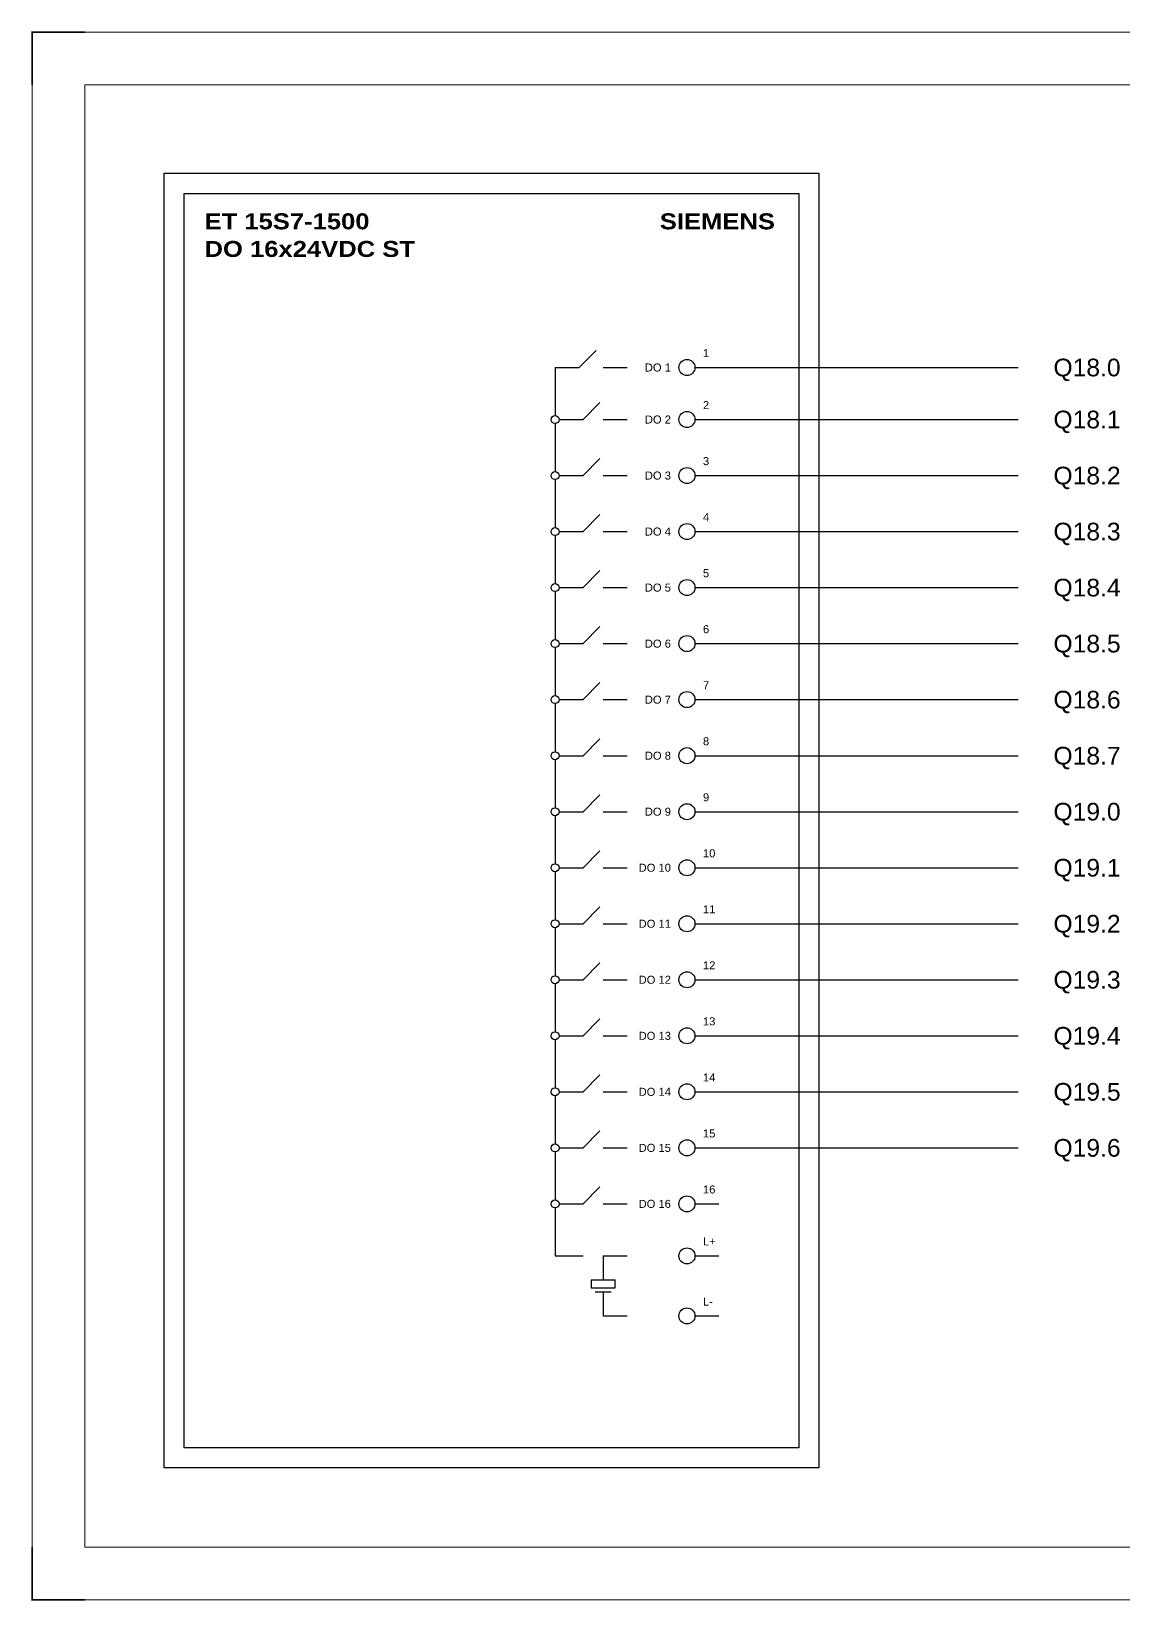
# Model space of a CAD drawing. Header units: centimetres. Extents: x 17259 to 54652, y 10858 to 53453.
# Drawn here: x 17259 to 20352, y 10858 to 15302 of the extents above; entities that cross this region are included whole.
import ezdxf
from ezdxf.enums import TextEntityAlignment as Align

# ---------------------------------------------------------------- set-up
doc = ezdxf.new("R2010")
doc.units = ezdxf.units.CM
doc.header["$MEASUREMENT"] = 0
doc.layers.add('Etiket-Line-L', color=7, linetype='Continuous')
doc.layers.add('EtIket-Line-S', color=2, linetype='Continuous')
doc.styles.add('Bold', font='ariblk.ttf', dxfattribs={"height": 25.4})
doc.styles.get("Standard").update_dxf_attribs({"font": 'arial.ttf'})

# ---------------------------------------------------------------- blocks, each defined once
blk = doc.blocks.new('x5 Out Line')
at = {"const_width": 0.3}
for points in [[(9.65, 286.71), (0, 286.71), (0, 277.06)], [(0, 9.65), (0, 0), (9.65, 0)]]:
    blk.add_lwpolyline(points, dxfattribs=at)
at = {"lineweight": 15}
blk.add_lwpolyline([(395.8, 9.65), (395.8, 277.06), (9.65, 277.06), (9.65, 9.65)], close=True, dxfattribs=at)
at = {"layer": 'EtIket-Line-S', "lineweight": 9, "ltscale": 0.5}
blk.add_lwpolyline([(0, 0), (405.45, 0), (405.45, 286.71), (0, 286.71)], close=True, dxfattribs=at)

msp = doc.modelspace()

# ---------------------------------------------------------------- linework, layer by layer
at = {"ltscale": 50}
for p, q in [((18809.8, 14350.3), (18857.9, 14398.4)), ((18741.8, 14350.3), (18809.8, 14350.3)), ((18741.8, 14350.3), (18741.8, 14214.3)), ((18877.8, 14350.3), (18945.8, 14350.3)), ((18821.1, 14203), (18869.2, 14251.1)), ((18741.8, 14191.6), (18741.8, 14055.7)), ((18753.1, 14203), (18821.1, 14203)), ((18877.8, 14203), (18945.8, 14203)), ((18821.1, 14044.3), (18869.2, 14092.4)), ((18753.1, 14044.3), (18821.1, 14044.3)), ((18877.8, 14044.3), (18945.8, 14044.3)), ((18741.8, 14033), (18741.8, 13897)), ((18821.1, 13885.7), (18869.2, 13933.7)), ((18741.8, 13874.3), (18741.8, 13738.3)), ((18753.1, 13885.7), (18821.1, 13885.7)), ((18877.8, 13885.7), (18945.8, 13885.7)), ((18821.1, 13727), (18869.2, 13775.1)), ((18741.8, 13715.7), (18741.8, 13579.7)), ((18753.1, 13727), (18821.1, 13727)), ((18877.8, 13727), (18945.8, 13727)), ((18821.1, 13568.3), (18869.2, 13616.4)), ((18741.8, 13557), (18741.8, 13421)), ((18753.1, 13568.3), (18821.1, 13568.3)), ((18877.8, 13568.3), (18945.8, 13568.3)), ((18821.1, 13409.7), (18869.2, 13457.8)), ((18741.8, 13398.4), (18741.8, 13262.4)), ((18753.1, 13409.7), (18821.1, 13409.7)), ((18877.8, 13409.7), (18945.8, 13409.7)), ((18821.1, 13251), (18869.2, 13299.1)), ((18753.1, 13251), (18821.1, 13251)), ((18877.8, 13251), (18945.8, 13251)), ((18741.8, 13239.7), (18741.8, 13103.7)), ((18821.1, 13092.4), (18869.2, 13140.5)), ((18741.8, 13081), (18741.8, 12945)), ((18753.1, 13092.4), (18821.1, 13092.4)), ((18877.8, 13092.4), (18945.8, 13092.4)), ((18821.1, 12933.7), (18869.2, 12981.8)), ((18753.1, 12933.7), (18821.1, 12933.7)), ((18877.8, 12933.7), (18945.8, 12933.7)), ((18741.8, 12922.4), (18741.8, 12786.4)), ((18821.1, 12775.1), (18869.2, 12823.1)), ((18741.8, 12763.7), (18741.8, 12627.7)), ((18753.1, 12775.1), (18821.1, 12775.1)), ((18877.8, 12775.1), (18945.8, 12775.1)), ((18821.1, 12616.4), (18869.2, 12664.5)), ((18741.8, 12605.1), (18741.8, 12469.1)), ((18753.1, 12616.4), (18821.1, 12616.4)), ((18877.8, 12616.4), (18945.8, 12616.4)), ((18821.1, 12457.7), (18869.2, 12505.8)), ((18741.8, 12446.4), (18741.8, 12310.4)), ((18753.1, 12457.7), (18821.1, 12457.7)), ((18877.8, 12457.7), (18945.8, 12457.7)), ((18821.1, 12299.1), (18869.2, 12347.2)), ((18741.8, 12287.8), (18741.8, 12151.8)), ((18753.1, 12299.1), (18821.1, 12299.1)), ((18877.8, 12299.1), (18945.8, 12299.1)), ((18821.1, 12140.4), (18869.2, 12188.5)), ((18753.1, 12140.4), (18821.1, 12140.4)), ((18877.8, 12140.4), (18945.8, 12140.4)), ((18741.8, 12129.1), (18741.8, 11993.1)), ((18821.1, 11981.8), (18869.2, 12029.8)), ((18741.8, 11970.4), (18741.8, 11834.4)), ((18753.1, 11981.8), (18821.1, 11981.8)), ((18877.8, 11981.8), (18945.8, 11981.8)), ((18741.8, 11834.4), (18821.1, 11834.4)), ((18877.8, 11834.4), (18945.8, 11834.4)), ((18877.8, 11834.4), (18877.8, 11766.4)), ((18843.8, 11766.4), (18911.8, 11766.4)), ((18843.8, 11766.4), (18843.8, 11744)), ((18843.8, 11744), (18911.8, 11744)), ((18855.1, 11732.4), (18900.4, 11732.4)), ((18877.8, 11732.4), (18877.8, 11664.5)), ((18911.8, 11744), (18911.8, 11766.4)), ((18877.8, 11664.5), (18945.8, 11664.5))]:
    msp.add_line(p, q, dxfattribs=at)
at = {"color": 6, "ltscale": 50}
for p, q in [((19138.1, 14350.3), (19206.1, 14350.3)), ((19138.1, 14203), (19206.1, 14203)), ((19138.1, 14044.3), (19206.1, 14044.3)), ((19138.1, 13885.7), (19206.1, 13885.7)), ((19138.1, 13727), (19206.1, 13727)), ((19138.1, 13568.3), (19206.1, 13568.3)), ((19138.1, 13409.7), (19206.1, 13409.7)), ((19138.1, 13251), (19206.1, 13251)), ((19138.1, 13092.4), (19206.1, 13092.4)), ((19138.1, 12933.7), (19206.1, 12933.7)), ((19138.1, 12775.1), (19206.1, 12775.1)), ((19138.1, 12616.4), (19206.1, 12616.4)), ((19138.1, 12457.7), (19206.1, 12457.7)), ((19138.1, 12299.1), (19206.1, 12299.1)), ((19138.1, 12140.4), (19206.1, 12140.4)), ((19138.1, 11981.8), (19206.1, 11981.8)), ((19138.1, 11834.4), (19206.1, 11834.4)), ((19138.1, 11664.5), (19206.1, 11664.5))]:
    msp.add_line(p, q, dxfattribs=at)
at = {"color": 146, "ltscale": 50, "true_color": 0x105689}
for p, q in [((19206.1, 14350.3), (20053.6, 14350.3)), ((19206.1, 14203), (20053.6, 14203)), ((19206.1, 14044.3), (20053.6, 14044.3)), ((19206.1, 13885.7), (20053.6, 13885.7)), ((19206.1, 13727), (20053.6, 13727)), ((19206.1, 13568.3), (20053.6, 13568.3)), ((19206.1, 13409.7), (20053.6, 13409.7)), ((19206.1, 13251), (20053.6, 13251)), ((19206.1, 13092.4), (20053.6, 13092.4)), ((19206.1, 12933.7), (20053.6, 12933.7)), ((19206.1, 12775.1), (20053.6, 12775.1)), ((19206.1, 12616.4), (20053.6, 12616.4)), ((19206.1, 12457.7), (20053.6, 12457.7)), ((19206.1, 12299.1), (20053.6, 12299.1)), ((19206.1, 12140.4), (20053.6, 12140.4))]:
    msp.add_line(p, q, dxfattribs=at)
at = {"ltscale": 50}
msp.add_lwpolyline([(17634.8, 14900.2), (19489.4, 14900.2), (19489.4, 11234.4), (17634.8, 11234.4)], close=True, dxfattribs=at)
at = {"color": 6, "ltscale": 50}
msp.add_lwpolyline([(17691.4, 14843.5), (19432.8, 14843.5), (19432.8, 11291), (17691.4, 11291)], close=True, dxfattribs=at)
at = {"color": 6, "ltscale": 500}
for centre in [(19115.5, 14350.3), (19115.5, 14203), (19115.5, 14044.3), (19115.5, 13885.7), (19115.5, 13727), (19115.5, 13568.3), (19115.5, 13409.7), (19115.5, 13251), (19115.5, 13092.4), (19115.5, 12933.7), (19115.5, 12775.1), (19115.5, 12616.4), (19115.5, 12457.7), (19115.5, 12299.1), (19115.5, 12140.4), (19115.5, 11981.8), (19115.5, 11834.4), (19115.5, 11664.5)]:
    msp.add_circle(centre, 22.7, dxfattribs=at)
at = {"ltscale": 500}
for centre in [(18741.8, 14203), (18741.8, 14044.3), (18741.8, 13885.7), (18741.8, 13727), (18741.8, 13568.3), (18741.8, 13409.7), (18741.8, 13251), (18741.8, 13092.4), (18741.8, 12933.7), (18741.8, 12775.1), (18741.8, 12616.4), (18741.8, 12457.7), (18741.8, 12299.1), (18741.8, 12140.4), (18741.8, 11981.8)]:
    msp.add_circle(centre, 11.3, dxfattribs=at)

# ---------------------------------------------------------------- block references
at = {"layer": 'Etiket-Line-L', "lineweight": 0, "xscale": 15.48351216233742, "yscale": 15.48351216233742, "zscale": 15.48351216233742}
msp.add_blockref('x5 Out Line', (17260.9, 10860.5), dxfattribs=at)

# ---------------------------------------------------------------- texts
at = {"ltscale": 500, "style": 'Bold'}
for s, p in [('ET 15S7-1500', (17749, 14786.9)), ('DO 16x24VDC ST', (17749, 14708.7))]:
    msp.add_text(s, height=45.331, dxfattribs=at).set_placement(p, align=Align.TOP_LEFT)
msp.add_text('SIEMENS', height=45.33, dxfattribs=at).set_placement((19364.8, 14786.9), align=Align.TOP_RIGHT)
at = {"ltscale": 500}
for s, height, p in [('1', 22.7, (19160.8, 14373)), ('2', 22.7, (19160.8, 14225.6)), ('3', 22.7, (19160.8, 14067)), ('4', 22.7, (19160.8, 13908.3)), ('5', 22.7, (19160.8, 13749.7)), ('6', 22.7, (19160.8, 13591)), ('7', 22.7, (19160.8, 13432.4)), ('8', 22.7, (19160.8, 13273.7)), ('9', 22.7, (19160.8, 13115)), ('10', 22.67, (19160.8, 12956.4)), ('11', 22.67, (19160.8, 12797.7)), ('12', 22.67, (19160.8, 12639.1)), ('13', 22.67, (19160.8, 12480.4)), ('14', 22.67, (19160.8, 12321.7)), ('15', 22.67, (19160.8, 12163.1)), ('16', 22.67, (19160.8, 12004.4)), ('L+', 22.67, (19160.8, 11857.1)), ('L-', 22.67, (19160.8, 11687.1))]:
    msp.add_text(s, height=height, dxfattribs=at).set_placement(p, align=Align.BOTTOM_LEFT)
for s, p in [('DO 1', (19070.1, 14350.3)), ('DO 2', (19070.1, 14203)), ('DO 3', (19070.1, 14044.3)), ('DO 4', (19070.1, 13885.7)), ('DO 5', (19070.1, 13727)), ('DO 6', (19070.1, 13568.3)), ('DO 7', (19070.1, 13409.7)), ('DO 8', (19070.1, 13251)), ('DO 9', (19070.1, 13092.4)), ('DO 10', (19070.1, 12933.7)), ('DO 11', (19070.1, 12775.1)), ('DO 12', (19070.1, 12616.4)), ('DO 13', (19070.1, 12457.7)), ('DO 14', (19070.1, 12299.1)), ('DO 15', (19070.1, 12140.4)), ('DO 16', (19070.1, 11981.8))]:
    msp.add_text(s, height=22.67, dxfattribs=at).set_placement(p, align=Align.MIDDLE_RIGHT)
for s, p in [('Q18.0', (20153.6, 14350.3)), ('Q18.1', (20153.6, 14203)), ('Q18.2', (20153.6, 14044.3)), ('Q18.3', (20153.6, 13885.7)), ('Q18.4', (20153.6, 13727)), ('Q18.5', (20153.6, 13568.3)), ('Q18.6', (20153.6, 13409.7)), ('Q18.7', (20153.6, 13251)), ('Q19.0', (20153.6, 13092.4)), ('Q19.1', (20153.6, 12933.7)), ('Q19.2', (20153.6, 12775.1)), ('Q19.3', (20153.6, 12616.4)), ('Q19.4', (20153.6, 12457.7)), ('Q19.5', (20153.6, 12299.1)), ('Q19.6', (20153.6, 12140.4))]:
    msp.add_text(s, height=50, dxfattribs=at).set_placement(p, align=Align.MIDDLE_LEFT)

doc.saveas('drawing.dxf')
